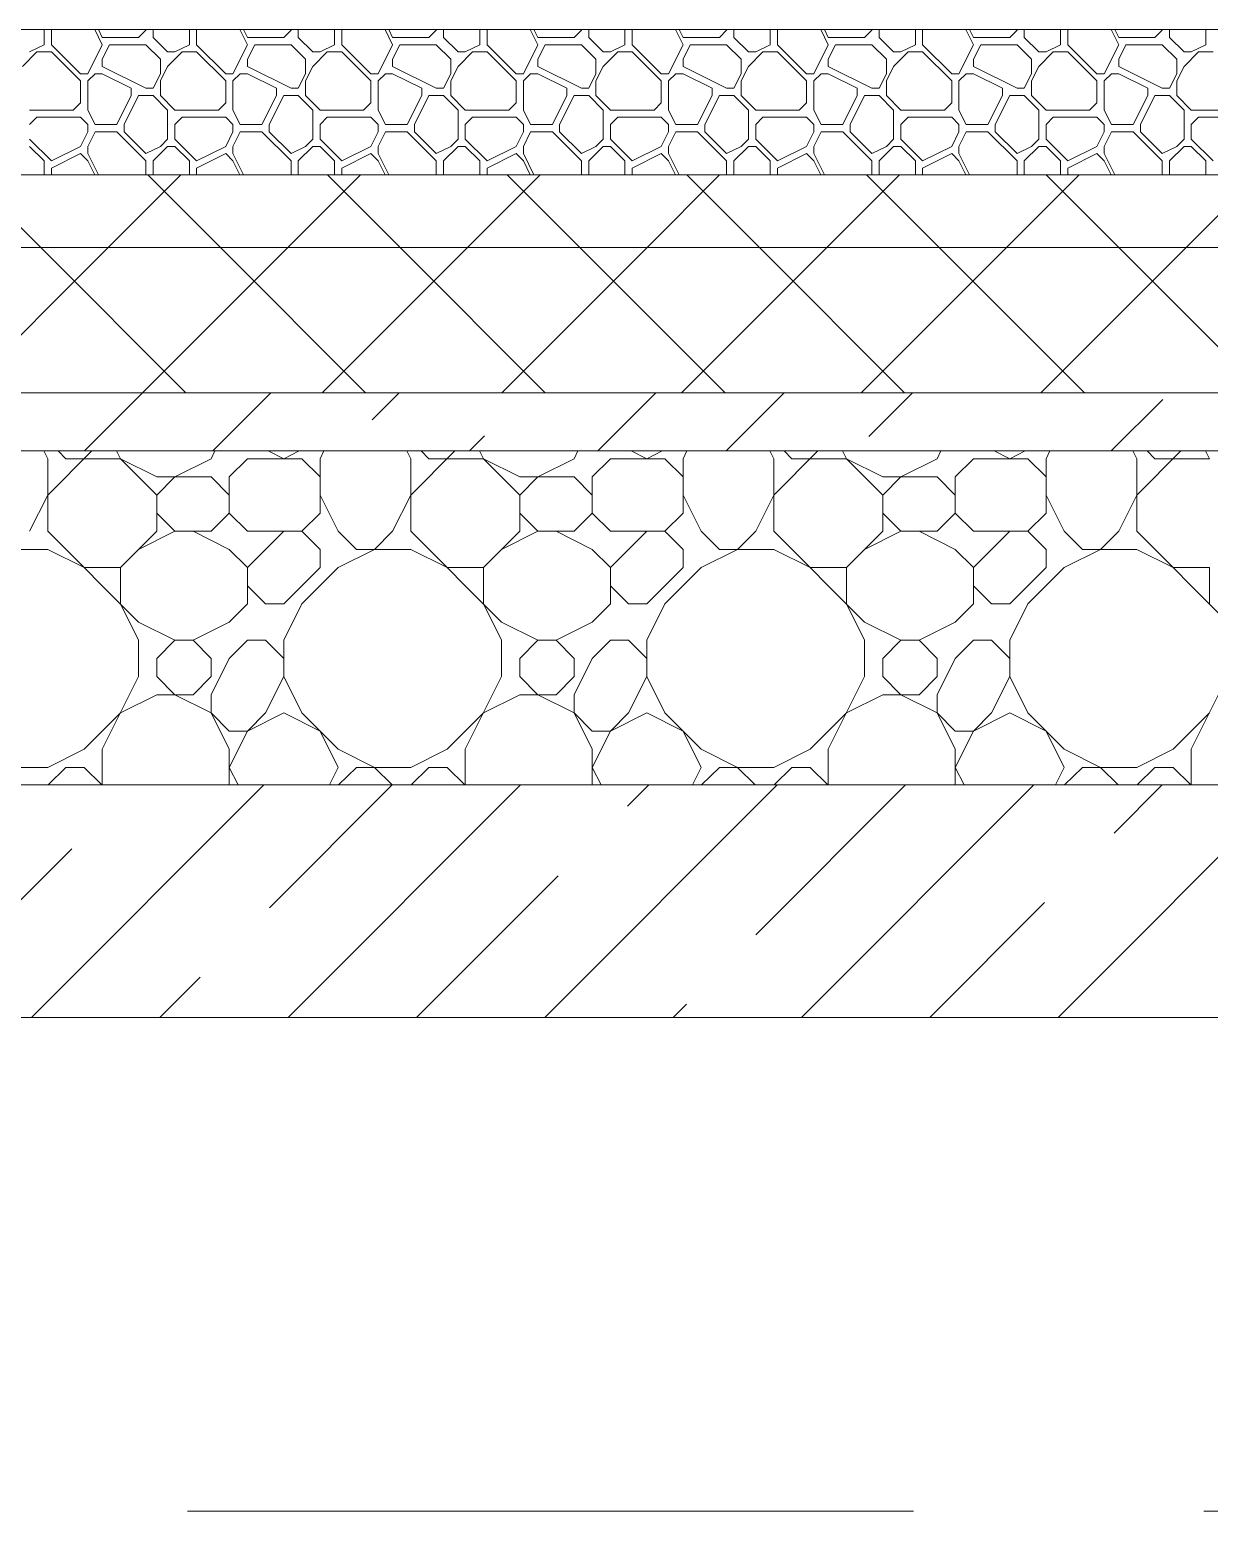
# Model space of a CAD drawing. Header units: millimetres. Extents: x 53645 to 137188, y 78097 to 135533.
# Drawn here: x 93110 to 93923, y 109260 to 110280 of the extents above; entities that cross this region are included whole.
import ezdxf

# ---------------------------------------------------------------- set-up
doc = ezdxf.new("R2010")
doc.units = ezdxf.units.MM
doc.linetypes.add('GOST2.303 4', pattern=[7, 5, -2, 0])
for name, color, linetype, lineweight in [('hatch', 7, 'Continuous', 5), ('mark', 174, 'Continuous', 15), ('Wall2', 5, 'Continuous', 5)]:
    doc.layers.add(name, color=color, linetype=linetype, lineweight=lineweight)

msp = doc.modelspace()

# ---------------------------------------------------------------- linework, layer by layer
at = {"layer": 'hatch', "color": 251, "ltscale": 100}
for points in [[(93120.2, 110269.6), (93120.2, 110280)], [(93125.2, 110269.6), (93125.2, 110280)], [(93160.2, 110269.6), (93155, 110280)], [(93160.2, 110274.6), (93157.5, 110280)], [(93160.2, 110274.6), (93185.2, 110274.6)], [(93185.2, 110274.6), (93190.2, 110279.6)], [(93190.2, 110279.6), (93190.2, 110280)], [(93195.2, 110274.6), (93195.2, 110280)], [(93205.2, 110264.6), (93195.2, 110274.6)], [(93220.2, 110269.6), (93220.2, 110280)], [(93225.2, 110269.6), (93225.2, 110280)], [(93260.2, 110269.6), (93255, 110280)], [(93260.2, 110274.6), (93257.5, 110280)], [(93260.2, 110274.6), (93285.2, 110274.6)], [(93285.2, 110274.6), (93290.2, 110279.6)], [(93290.2, 110279.6), (93290.2, 110280)], [(93295.2, 110274.6), (93295.2, 110280)], [(93305.2, 110264.6), (93295.2, 110274.6)], [(93320.2, 110269.6), (93320.2, 110280)], [(93325.2, 110269.6), (93325.2, 110280)], [(93360.2, 110269.6), (93355, 110280)], [(93360.2, 110274.6), (93357.5, 110280)], [(93360.2, 110274.6), (93385.2, 110274.6)], [(93385.2, 110274.6), (93390.2, 110279.6)], [(93390.2, 110279.6), (93390.2, 110280)], [(93395.2, 110274.6), (93395.2, 110280)], [(93405.2, 110264.6), (93395.2, 110274.6)], [(93420.2, 110269.6), (93420.2, 110280)], [(93425.2, 110269.6), (93425.2, 110280)], [(93460.2, 110269.6), (93455, 110280)], [(93460.2, 110274.6), (93457.5, 110280)], [(93460.2, 110274.6), (93485.2, 110274.6)], [(93485.2, 110274.6), (93490.2, 110279.6)], [(93490.2, 110279.6), (93490.2, 110280)], [(93495.2, 110274.6), (93495.2, 110280)], [(93505.2, 110264.6), (93495.2, 110274.6)], [(93520.2, 110269.6), (93520.2, 110280)], [(93525.2, 110269.6), (93525.2, 110280)], [(93560.2, 110269.6), (93555, 110280)], [(93560.2, 110274.6), (93557.5, 110280)], [(93560.2, 110274.6), (93585.2, 110274.6)], [(93585.2, 110274.6), (93590.2, 110279.6)], [(93590.2, 110279.6), (93590.2, 110280)], [(93595.2, 110274.6), (93595.2, 110280)], [(93605.2, 110264.6), (93595.2, 110274.6)], [(93620.2, 110269.6), (93620.2, 110280)], [(93625.2, 110269.6), (93625.2, 110280)], [(93660.2, 110269.6), (93655, 110280)], [(93660.2, 110274.6), (93657.5, 110280)], [(93660.2, 110274.6), (93685.2, 110274.6)], [(93685.2, 110274.6), (93690.2, 110279.6)], [(93690.2, 110279.6), (93690.2, 110280)], [(93695.2, 110274.6), (93695.2, 110280)], [(93705.2, 110264.6), (93695.2, 110274.6)], [(93720.2, 110269.6), (93720.2, 110280)], [(93725.2, 110269.6), (93725.2, 110280)], [(93760.2, 110269.6), (93755, 110280)], [(93760.2, 110274.6), (93757.5, 110280)], [(93760.2, 110274.6), (93785.2, 110274.6)], [(93785.2, 110274.6), (93790.2, 110279.6)], [(93790.2, 110279.6), (93790.2, 110280)], [(93795.2, 110274.6), (93795.2, 110280)], [(93805.2, 110264.6), (93795.2, 110274.6)], [(93820.2, 110269.6), (93820.2, 110280)], [(93825.2, 110269.6), (93825.2, 110280)], [(93860.2, 110269.6), (93855, 110280)], [(93860.2, 110274.6), (93857.5, 110280)], [(93860.2, 110274.6), (93885.2, 110274.6)], [(93885.2, 110274.6), (93890.2, 110279.6)], [(93890.2, 110279.6), (93890.2, 110280)], [(93895.2, 110274.6), (93895.2, 110280)], [(93905.2, 110264.6), (93895.2, 110274.6)], [(93920.2, 110269.6), (93920.2, 110280)], [(93105.2, 110254.6), (93115.2, 110264.6)], [(93110.2, 110264.6), (93120.2, 110269.6)], [(93115.2, 110264.6), (93125.2, 110264.6)], [(93145.2, 110249.6), (93125.2, 110269.6)], [(93145.2, 110244.6), (93125.2, 110264.6)], [(93150.2, 110249.6), (93160.2, 110269.6)], [(93160.2, 110259.6), (93165.2, 110269.6)], [(93165.2, 110269.6), (93190.2, 110269.6)], [(93200.2, 110259.6), (93190.2, 110269.6)], [(93205.2, 110264.6), (93210.2, 110264.6)], [(93205.2, 110254.6), (93215.2, 110264.6)], [(93210.2, 110264.6), (93220.2, 110269.6)], [(93215.2, 110264.6), (93225.2, 110264.6)], [(93245.2, 110249.6), (93225.2, 110269.6)], [(93245.2, 110244.6), (93225.2, 110264.6)], [(93250.2, 110249.6), (93260.2, 110269.6)], [(93260.2, 110259.6), (93265.2, 110269.6)], [(93265.2, 110269.6), (93290.2, 110269.6)], [(93300.2, 110259.6), (93290.2, 110269.6)], [(93305.2, 110264.6), (93310.2, 110264.6)], [(93305.2, 110254.6), (93315.2, 110264.6)], [(93310.2, 110264.6), (93320.2, 110269.6)], [(93315.2, 110264.6), (93325.2, 110264.6)], [(93345.2, 110249.6), (93325.2, 110269.6)], [(93345.2, 110244.6), (93325.2, 110264.6)], [(93350.2, 110249.6), (93360.2, 110269.6)], [(93360.2, 110259.6), (93365.2, 110269.6)], [(93365.2, 110269.6), (93390.2, 110269.6)], [(93400.2, 110259.6), (93390.2, 110269.6)], [(93405.2, 110264.6), (93410.2, 110264.6)], [(93405.2, 110254.6), (93415.2, 110264.6)], [(93410.2, 110264.6), (93420.2, 110269.6)], [(93415.2, 110264.6), (93425.2, 110264.6)], [(93445.2, 110249.6), (93425.2, 110269.6)], [(93445.2, 110244.6), (93425.2, 110264.6)], [(93450.2, 110249.6), (93460.2, 110269.6)], [(93460.2, 110259.6), (93465.2, 110269.6)], [(93465.2, 110269.6), (93490.2, 110269.6)], [(93500.2, 110259.6), (93490.2, 110269.6)], [(93505.2, 110264.6), (93510.2, 110264.6)], [(93505.2, 110254.6), (93515.2, 110264.6)], [(93510.2, 110264.6), (93520.2, 110269.6)], [(93515.2, 110264.6), (93525.2, 110264.6)], [(93545.2, 110249.6), (93525.2, 110269.6)], [(93545.2, 110244.6), (93525.2, 110264.6)], [(93550.2, 110249.6), (93560.2, 110269.6)], [(93560.2, 110259.6), (93565.2, 110269.6)], [(93565.2, 110269.6), (93590.2, 110269.6)], [(93600.2, 110259.6), (93590.2, 110269.6)], [(93605.2, 110264.6), (93610.2, 110264.6)], [(93605.2, 110254.6), (93615.2, 110264.6)], [(93610.2, 110264.6), (93620.2, 110269.6)], [(93615.2, 110264.6), (93625.2, 110264.6)], [(93645.2, 110249.6), (93625.2, 110269.6)], [(93645.2, 110244.6), (93625.2, 110264.6)], [(93650.2, 110249.6), (93660.2, 110269.6)], [(93660.2, 110259.6), (93665.2, 110269.6)], [(93665.2, 110269.6), (93690.2, 110269.6)], [(93700.2, 110259.6), (93690.2, 110269.6)], [(93705.2, 110264.6), (93710.2, 110264.6)], [(93705.2, 110254.6), (93715.2, 110264.6)], [(93710.2, 110264.6), (93720.2, 110269.6)], [(93715.2, 110264.6), (93725.2, 110264.6)], [(93745.2, 110249.6), (93725.2, 110269.6)], [(93745.2, 110244.6), (93725.2, 110264.6)], [(93750.2, 110249.6), (93760.2, 110269.6)], [(93760.2, 110259.6), (93765.2, 110269.6)], [(93765.2, 110269.6), (93790.2, 110269.6)], [(93800.2, 110259.6), (93790.2, 110269.6)], [(93805.2, 110264.6), (93810.2, 110264.6)], [(93805.2, 110254.6), (93815.2, 110264.6)], [(93810.2, 110264.6), (93820.2, 110269.6)], [(93815.2, 110264.6), (93825.2, 110264.6)], [(93845.2, 110249.6), (93825.2, 110269.6)], [(93845.2, 110244.6), (93825.2, 110264.6)], [(93850.2, 110249.6), (93860.2, 110269.6)], [(93860.2, 110259.6), (93865.2, 110269.6)], [(93865.2, 110269.6), (93890.2, 110269.6)], [(93900.2, 110259.6), (93890.2, 110269.6)], [(93905.2, 110264.6), (93910.2, 110264.6)], [(93905.2, 110254.6), (93915.2, 110264.6)], [(93910.2, 110264.6), (93920.2, 110269.6)], [(93915.2, 110264.6), (93925.2, 110264.6)], [(93160.2, 110254.6), (93160.2, 110259.6)], [(93190.2, 110239.6), (93160.2, 110254.6)], [(93200.2, 110249.6), (93200.2, 110259.6)], [(93200.2, 110244.6), (93205.2, 110254.6)], [(93260.2, 110254.6), (93260.2, 110259.6)], [(93290.2, 110239.6), (93260.2, 110254.6)], [(93300.2, 110249.6), (93300.2, 110259.6)], [(93300.2, 110244.6), (93305.2, 110254.6)], [(93360.2, 110254.6), (93360.2, 110259.6)], [(93390.2, 110239.6), (93360.2, 110254.6)], [(93400.2, 110249.6), (93400.2, 110259.6)], [(93400.2, 110244.6), (93405.2, 110254.6)], [(93460.2, 110254.6), (93460.2, 110259.6)], [(93490.2, 110239.6), (93460.2, 110254.6)], [(93500.2, 110249.6), (93500.2, 110259.6)], [(93500.2, 110244.6), (93505.2, 110254.6)], [(93560.2, 110254.6), (93560.2, 110259.6)], [(93590.2, 110239.6), (93560.2, 110254.6)], [(93600.2, 110249.6), (93600.2, 110259.6)], [(93600.2, 110244.6), (93605.2, 110254.6)], [(93660.2, 110254.6), (93660.2, 110259.6)], [(93690.2, 110239.6), (93660.2, 110254.6)], [(93700.2, 110249.6), (93700.2, 110259.6)], [(93700.2, 110244.6), (93705.2, 110254.6)], [(93760.2, 110254.6), (93760.2, 110259.6)], [(93790.2, 110239.6), (93760.2, 110254.6)], [(93800.2, 110249.6), (93800.2, 110259.6)], [(93800.2, 110244.6), (93805.2, 110254.6)], [(93860.2, 110254.6), (93860.2, 110259.6)], [(93890.2, 110239.6), (93860.2, 110254.6)], [(93900.2, 110249.6), (93900.2, 110259.6)], [(93900.2, 110244.6), (93905.2, 110254.6)], [(93145.2, 110249.6), (93150.2, 110249.6)], [(93145.2, 110229.6), (93145.2, 110244.6)], [(93150.2, 110244.6), (93155.2, 110249.6)], [(93150.2, 110224.6), (93150.2, 110244.6)], [(93155.2, 110249.6), (93160.2, 110249.6)], [(93180.2, 110239.6), (93160.2, 110249.6)], [(93195.2, 110239.6), (93200.2, 110249.6)], [(93195.2, 110239.6), (93200.2, 110249.6)], [(93200.2, 110234.6), (93200.2, 110244.6)], [(93245.2, 110249.6), (93250.2, 110249.6)], [(93245.2, 110229.6), (93245.2, 110244.6)], [(93250.2, 110244.6), (93255.2, 110249.6)], [(93250.2, 110224.6), (93250.2, 110244.6)], [(93255.2, 110249.6), (93260.2, 110249.6)], [(93280.2, 110239.6), (93260.2, 110249.6)], [(93295.2, 110239.6), (93300.2, 110249.6)], [(93295.2, 110239.6), (93300.2, 110249.6)], [(93300.2, 110234.6), (93300.2, 110244.6)], [(93345.2, 110249.6), (93350.2, 110249.6)], [(93345.2, 110229.6), (93345.2, 110244.6)], [(93350.2, 110244.6), (93355.2, 110249.6)], [(93350.2, 110224.6), (93350.2, 110244.6)], [(93355.2, 110249.6), (93360.2, 110249.6)], [(93380.2, 110239.6), (93360.2, 110249.6)], [(93395.2, 110239.6), (93400.2, 110249.6)], [(93395.2, 110239.6), (93400.2, 110249.6)], [(93400.2, 110234.6), (93400.2, 110244.6)], [(93445.2, 110249.6), (93450.2, 110249.6)], [(93445.2, 110229.6), (93445.2, 110244.6)], [(93450.2, 110244.6), (93455.2, 110249.6)], [(93450.2, 110224.6), (93450.2, 110244.6)], [(93455.2, 110249.6), (93460.2, 110249.6)], [(93480.2, 110239.6), (93460.2, 110249.6)], [(93495.2, 110239.6), (93500.2, 110249.6)], [(93495.2, 110239.6), (93500.2, 110249.6)], [(93500.2, 110234.6), (93500.2, 110244.6)], [(93545.2, 110249.6), (93550.2, 110249.6)], [(93545.2, 110229.6), (93545.2, 110244.6)], [(93550.2, 110244.6), (93555.2, 110249.6)], [(93550.2, 110224.6), (93550.2, 110244.6)], [(93555.2, 110249.6), (93560.2, 110249.6)], [(93580.2, 110239.6), (93560.2, 110249.6)], [(93595.2, 110239.6), (93600.2, 110249.6)], [(93595.2, 110239.6), (93600.2, 110249.6)], [(93600.2, 110234.6), (93600.2, 110244.6)], [(93645.2, 110249.6), (93650.2, 110249.6)], [(93645.2, 110229.6), (93645.2, 110244.6)], [(93650.2, 110244.6), (93655.2, 110249.6)], [(93650.2, 110224.6), (93650.2, 110244.6)], [(93655.2, 110249.6), (93660.2, 110249.6)], [(93680.2, 110239.6), (93660.2, 110249.6)], [(93695.2, 110239.6), (93700.2, 110249.6)], [(93695.2, 110239.6), (93700.2, 110249.6)], [(93700.2, 110234.6), (93700.2, 110244.6)], [(93745.2, 110249.6), (93750.2, 110249.6)], [(93745.2, 110229.6), (93745.2, 110244.6)], [(93750.2, 110244.6), (93755.2, 110249.6)], [(93750.2, 110224.6), (93750.2, 110244.6)], [(93755.2, 110249.6), (93760.2, 110249.6)], [(93780.2, 110239.6), (93760.2, 110249.6)], [(93795.2, 110239.6), (93800.2, 110249.6)], [(93795.2, 110239.6), (93800.2, 110249.6)], [(93800.2, 110234.6), (93800.2, 110244.6)], [(93845.2, 110249.6), (93850.2, 110249.6)], [(93845.2, 110229.6), (93845.2, 110244.6)], [(93850.2, 110244.6), (93855.2, 110249.6)], [(93850.2, 110224.6), (93850.2, 110244.6)], [(93855.2, 110249.6), (93860.2, 110249.6)], [(93880.2, 110239.6), (93860.2, 110249.6)], [(93895.2, 110239.6), (93900.2, 110249.6)], [(93895.2, 110239.6), (93900.2, 110249.6)], [(93900.2, 110234.6), (93900.2, 110244.6)], [(93170.2, 110214.6), (93180.2, 110234.6)], [(93175.2, 110214.6), (93185.2, 110234.6)], [(93180.2, 110234.6), (93180.2, 110239.6)], [(93185.2, 110234.6), (93195.2, 110234.6)], [(93190.2, 110239.6), (93195.2, 110239.6)], [(93205.2, 110224.6), (93195.2, 110234.6)], [(93210.2, 110224.6), (93200.2, 110234.6)], [(93270.2, 110214.6), (93280.2, 110234.6)], [(93275.2, 110214.6), (93285.2, 110234.6)], [(93280.2, 110234.6), (93280.2, 110239.6)], [(93285.2, 110234.6), (93295.2, 110234.6)], [(93290.2, 110239.6), (93295.2, 110239.6)], [(93305.2, 110224.6), (93295.2, 110234.6)], [(93310.2, 110224.6), (93300.2, 110234.6)], [(93370.2, 110214.6), (93380.2, 110234.6)], [(93375.2, 110214.6), (93385.2, 110234.6)], [(93380.2, 110234.6), (93380.2, 110239.6)], [(93385.2, 110234.6), (93395.2, 110234.6)], [(93390.2, 110239.6), (93395.2, 110239.6)], [(93405.2, 110224.6), (93395.2, 110234.6)], [(93410.2, 110224.6), (93400.2, 110234.6)], [(93470.2, 110214.6), (93480.2, 110234.6)], [(93475.2, 110214.6), (93485.2, 110234.6)], [(93480.2, 110234.6), (93480.2, 110239.6)], [(93485.2, 110234.6), (93495.2, 110234.6)], [(93490.2, 110239.6), (93495.2, 110239.6)], [(93505.2, 110224.6), (93495.2, 110234.6)], [(93510.2, 110224.6), (93500.2, 110234.6)], [(93570.2, 110214.6), (93580.2, 110234.6)], [(93575.2, 110214.6), (93585.2, 110234.6)], [(93580.2, 110234.6), (93580.2, 110239.6)], [(93585.2, 110234.6), (93595.2, 110234.6)], [(93590.2, 110239.6), (93595.2, 110239.6)], [(93605.2, 110224.6), (93595.2, 110234.6)], [(93610.2, 110224.6), (93600.2, 110234.6)], [(93670.2, 110214.6), (93680.2, 110234.6)], [(93675.2, 110214.6), (93685.2, 110234.6)], [(93680.2, 110234.6), (93680.2, 110239.6)], [(93685.2, 110234.6), (93695.2, 110234.6)], [(93690.2, 110239.6), (93695.2, 110239.6)], [(93705.2, 110224.6), (93695.2, 110234.6)], [(93710.2, 110224.6), (93700.2, 110234.6)], [(93770.2, 110214.6), (93780.2, 110234.6)], [(93775.2, 110214.6), (93785.2, 110234.6)], [(93780.2, 110234.6), (93780.2, 110239.6)], [(93785.2, 110234.6), (93795.2, 110234.6)], [(93790.2, 110239.6), (93795.2, 110239.6)], [(93805.2, 110224.6), (93795.2, 110234.6)], [(93810.2, 110224.6), (93800.2, 110234.6)], [(93870.2, 110214.6), (93880.2, 110234.6)], [(93875.2, 110214.6), (93885.2, 110234.6)], [(93880.2, 110234.6), (93880.2, 110239.6)], [(93885.2, 110234.6), (93895.2, 110234.6)], [(93890.2, 110239.6), (93895.2, 110239.6)], [(93905.2, 110224.6), (93895.2, 110234.6)], [(93910.2, 110224.6), (93900.2, 110234.6)], [(93110.2, 110224.6), (93140.2, 110224.6)], [(93140.2, 110224.6), (93145.2, 110229.6)], [(93155.2, 110214.6), (93150.2, 110224.6)], [(93205.2, 110204.6), (93205.2, 110224.6)], [(93210.2, 110224.6), (93240.2, 110224.6)], [(93240.2, 110224.6), (93245.2, 110229.6)], [(93255.2, 110214.6), (93250.2, 110224.6)], [(93305.2, 110204.6), (93305.2, 110224.6)], [(93310.2, 110224.6), (93340.2, 110224.6)], [(93340.2, 110224.6), (93345.2, 110229.6)], [(93355.2, 110214.6), (93350.2, 110224.6)], [(93405.2, 110204.6), (93405.2, 110224.6)], [(93410.2, 110224.6), (93440.2, 110224.6)], [(93440.2, 110224.6), (93445.2, 110229.6)], [(93455.2, 110214.6), (93450.2, 110224.6)], [(93505.2, 110204.6), (93505.2, 110224.6)], [(93510.2, 110224.6), (93540.2, 110224.6)], [(93540.2, 110224.6), (93545.2, 110229.6)], [(93555.2, 110214.6), (93550.2, 110224.6)], [(93605.2, 110204.6), (93605.2, 110224.6)], [(93610.2, 110224.6), (93640.2, 110224.6)], [(93640.2, 110224.6), (93645.2, 110229.6)], [(93655.2, 110214.6), (93650.2, 110224.6)], [(93705.2, 110204.6), (93705.2, 110224.6)], [(93710.2, 110224.6), (93740.2, 110224.6)], [(93740.2, 110224.6), (93745.2, 110229.6)], [(93755.2, 110214.6), (93750.2, 110224.6)], [(93805.2, 110204.6), (93805.2, 110224.6)], [(93810.2, 110224.6), (93840.2, 110224.6)], [(93840.2, 110224.6), (93845.2, 110229.6)], [(93855.2, 110214.6), (93850.2, 110224.6)], [(93905.2, 110204.6), (93905.2, 110224.6)], [(93910.2, 110224.6), (93940.2, 110224.6)], [(93110.2, 110214.6), (93115.2, 110219.6)], [(93115.2, 110219.6), (93145.2, 110219.6)], [(93150.2, 110214.6), (93145.2, 110219.6)], [(93150.2, 110209.6), (93150.2, 110214.6)], [(93155.2, 110214.6), (93170.2, 110214.6)], [(93175.2, 110209.6), (93175.2, 110214.6)], [(93210.2, 110214.6), (93215.2, 110219.6)], [(93210.2, 110204.6), (93210.2, 110214.6)], [(93215.2, 110219.6), (93245.2, 110219.6)], [(93250.2, 110214.6), (93245.2, 110219.6)], [(93250.2, 110209.6), (93250.2, 110214.6)], [(93255.2, 110214.6), (93270.2, 110214.6)], [(93275.2, 110209.6), (93275.2, 110214.6)], [(93310.2, 110214.6), (93315.2, 110219.6)], [(93310.2, 110204.6), (93310.2, 110214.6)], [(93315.2, 110219.6), (93345.2, 110219.6)], [(93350.2, 110214.6), (93345.2, 110219.6)], [(93350.2, 110209.6), (93350.2, 110214.6)], [(93355.2, 110214.6), (93370.2, 110214.6)], [(93375.2, 110209.6), (93375.2, 110214.6)], [(93410.2, 110214.6), (93415.2, 110219.6)], [(93410.2, 110204.6), (93410.2, 110214.6)], [(93415.2, 110219.6), (93445.2, 110219.6)], [(93450.2, 110214.6), (93445.2, 110219.6)], [(93450.2, 110209.6), (93450.2, 110214.6)], [(93455.2, 110214.6), (93470.2, 110214.6)], [(93475.2, 110209.6), (93475.2, 110214.6)], [(93510.2, 110214.6), (93515.2, 110219.6)], [(93510.2, 110204.6), (93510.2, 110214.6)], [(93515.2, 110219.6), (93545.2, 110219.6)], [(93550.2, 110214.6), (93545.2, 110219.6)], [(93550.2, 110209.6), (93550.2, 110214.6)], [(93555.2, 110214.6), (93570.2, 110214.6)], [(93575.2, 110209.6), (93575.2, 110214.6)], [(93610.2, 110214.6), (93615.2, 110219.6)], [(93610.2, 110204.6), (93610.2, 110214.6)], [(93615.2, 110219.6), (93645.2, 110219.6)], [(93650.2, 110214.6), (93645.2, 110219.6)], [(93650.2, 110209.6), (93650.2, 110214.6)], [(93655.2, 110214.6), (93670.2, 110214.6)], [(93675.2, 110209.6), (93675.2, 110214.6)], [(93710.2, 110214.6), (93715.2, 110219.6)], [(93710.2, 110204.6), (93710.2, 110214.6)], [(93715.2, 110219.6), (93745.2, 110219.6)], [(93750.2, 110214.6), (93745.2, 110219.6)], [(93750.2, 110209.6), (93750.2, 110214.6)], [(93755.2, 110214.6), (93770.2, 110214.6)], [(93775.2, 110209.6), (93775.2, 110214.6)], [(93810.2, 110214.6), (93815.2, 110219.6)], [(93810.2, 110204.6), (93810.2, 110214.6)], [(93815.2, 110219.6), (93845.2, 110219.6)], [(93850.2, 110214.6), (93845.2, 110219.6)], [(93850.2, 110209.6), (93850.2, 110214.6)], [(93855.2, 110214.6), (93870.2, 110214.6)], [(93875.2, 110209.6), (93875.2, 110214.6)], [(93910.2, 110214.6), (93915.2, 110219.6)], [(93910.2, 110204.6), (93910.2, 110214.6)], [(93915.2, 110219.6), (93945.2, 110219.6)], [(93125.2, 110189.6), (93110.2, 110204.6)], [(93145.2, 110199.6), (93150.2, 110209.6)], [(93150.2, 110199.6), (93155.2, 110209.6)], [(93155.2, 110209.6), (93170.2, 110209.6)], [(93190.2, 110189.6), (93170.2, 110209.6)], [(93190.2, 110194.6), (93175.2, 110209.6)], [(93200.2, 110199.6), (93205.2, 110204.6)], [(93225.2, 110189.6), (93210.2, 110204.6)], [(93245.2, 110199.6), (93250.2, 110209.6)], [(93250.2, 110199.6), (93255.2, 110209.6)], [(93255.2, 110209.6), (93270.2, 110209.6)], [(93290.2, 110189.6), (93270.2, 110209.6)], [(93290.2, 110194.6), (93275.2, 110209.6)], [(93300.2, 110199.6), (93305.2, 110204.6)], [(93325.2, 110189.6), (93310.2, 110204.6)], [(93345.2, 110199.6), (93350.2, 110209.6)], [(93350.2, 110199.6), (93355.2, 110209.6)], [(93355.2, 110209.6), (93370.2, 110209.6)], [(93390.2, 110189.6), (93370.2, 110209.6)], [(93390.2, 110194.6), (93375.2, 110209.6)], [(93400.2, 110199.6), (93405.2, 110204.6)], [(93425.2, 110189.6), (93410.2, 110204.6)], [(93445.2, 110199.6), (93450.2, 110209.6)], [(93450.2, 110199.6), (93455.2, 110209.6)], [(93455.2, 110209.6), (93470.2, 110209.6)], [(93490.2, 110189.6), (93470.2, 110209.6)], [(93490.2, 110194.6), (93475.2, 110209.6)], [(93500.2, 110199.6), (93505.2, 110204.6)], [(93525.2, 110189.6), (93510.2, 110204.6)], [(93545.2, 110199.6), (93550.2, 110209.6)], [(93550.2, 110199.6), (93555.2, 110209.6)], [(93555.2, 110209.6), (93570.2, 110209.6)], [(93590.2, 110189.6), (93570.2, 110209.6)], [(93590.2, 110194.6), (93575.2, 110209.6)], [(93600.2, 110199.6), (93605.2, 110204.6)], [(93625.2, 110189.6), (93610.2, 110204.6)], [(93645.2, 110199.6), (93650.2, 110209.6)], [(93650.2, 110199.6), (93655.2, 110209.6)], [(93655.2, 110209.6), (93670.2, 110209.6)], [(93690.2, 110189.6), (93670.2, 110209.6)], [(93690.2, 110194.6), (93675.2, 110209.6)], [(93700.2, 110199.6), (93705.2, 110204.6)], [(93725.2, 110189.6), (93710.2, 110204.6)], [(93745.2, 110199.6), (93750.2, 110209.6)], [(93750.2, 110199.6), (93755.2, 110209.6)], [(93755.2, 110209.6), (93770.2, 110209.6)], [(93790.2, 110189.6), (93770.2, 110209.6)], [(93790.2, 110194.6), (93775.2, 110209.6)], [(93800.2, 110199.6), (93805.2, 110204.6)], [(93825.2, 110189.6), (93810.2, 110204.6)], [(93845.2, 110199.6), (93850.2, 110209.6)], [(93850.2, 110199.6), (93855.2, 110209.6)], [(93855.2, 110209.6), (93870.2, 110209.6)], [(93890.2, 110189.6), (93870.2, 110209.6)], [(93890.2, 110194.6), (93875.2, 110209.6)], [(93900.2, 110199.6), (93905.2, 110204.6)], [(93925.2, 110189.6), (93910.2, 110204.6)], [(93120.2, 110189.6), (93110.2, 110199.6)], [(93125.2, 110189.6), (93145.2, 110199.6)], [(93125.2, 110184.6), (93145.2, 110194.6)], [(93150.2, 110189.6), (93145.2, 110194.6)], [(93150.2, 110194.6), (93150.2, 110199.6)], [(93157.5, 110180), (93150.2, 110194.6)], [(93190.2, 110194.6), (93200.2, 110199.6)], [(93195.2, 110189.6), (93205.2, 110199.6)], [(93205.2, 110199.6), (93210.2, 110199.6)], [(93220.2, 110189.6), (93210.2, 110199.6)], [(93225.2, 110189.6), (93245.2, 110199.6)], [(93225.2, 110184.6), (93245.2, 110194.6)], [(93250.2, 110189.6), (93245.2, 110194.6)], [(93250.2, 110194.6), (93250.2, 110199.6)], [(93257.5, 110180), (93250.2, 110194.6)], [(93290.2, 110194.6), (93300.2, 110199.6)], [(93295.2, 110189.6), (93305.2, 110199.6)], [(93305.2, 110199.6), (93310.2, 110199.6)], [(93320.2, 110189.6), (93310.2, 110199.6)], [(93325.2, 110189.6), (93345.2, 110199.6)], [(93325.2, 110184.6), (93345.2, 110194.6)], [(93350.2, 110189.6), (93345.2, 110194.6)], [(93350.2, 110194.6), (93350.2, 110199.6)], [(93357.5, 110180), (93350.2, 110194.6)], [(93390.2, 110194.6), (93400.2, 110199.6)], [(93395.2, 110189.6), (93405.2, 110199.6)], [(93405.2, 110199.6), (93410.2, 110199.6)], [(93420.2, 110189.6), (93410.2, 110199.6)], [(93425.2, 110189.6), (93445.2, 110199.6)], [(93425.2, 110184.6), (93445.2, 110194.6)], [(93450.2, 110189.6), (93445.2, 110194.6)], [(93450.2, 110194.6), (93450.2, 110199.6)], [(93457.5, 110180), (93450.2, 110194.6)], [(93490.2, 110194.6), (93500.2, 110199.6)], [(93495.2, 110189.6), (93505.2, 110199.6)], [(93505.2, 110199.6), (93510.2, 110199.6)], [(93520.2, 110189.6), (93510.2, 110199.6)], [(93525.2, 110189.6), (93545.2, 110199.6)], [(93525.2, 110184.6), (93545.2, 110194.6)], [(93550.2, 110189.6), (93545.2, 110194.6)], [(93550.2, 110194.6), (93550.2, 110199.6)], [(93557.5, 110180), (93550.2, 110194.6)], [(93590.2, 110194.6), (93600.2, 110199.6)], [(93595.2, 110189.6), (93605.2, 110199.6)], [(93605.2, 110199.6), (93610.2, 110199.6)], [(93620.2, 110189.6), (93610.2, 110199.6)], [(93625.2, 110189.6), (93645.2, 110199.6)], [(93625.2, 110184.6), (93645.2, 110194.6)], [(93650.2, 110189.6), (93645.2, 110194.6)], [(93650.2, 110194.6), (93650.2, 110199.6)], [(93657.5, 110180), (93650.2, 110194.6)], [(93690.2, 110194.6), (93700.2, 110199.6)], [(93695.2, 110189.6), (93705.2, 110199.6)], [(93705.2, 110199.6), (93710.2, 110199.6)], [(93720.2, 110189.6), (93710.2, 110199.6)], [(93725.2, 110189.6), (93745.2, 110199.6)], [(93725.2, 110184.6), (93745.2, 110194.6)], [(93750.2, 110189.6), (93745.2, 110194.6)], [(93750.2, 110194.6), (93750.2, 110199.6)], [(93757.5, 110180), (93750.2, 110194.6)], [(93790.2, 110194.6), (93800.2, 110199.6)], [(93795.2, 110189.6), (93805.2, 110199.6)], [(93805.2, 110199.6), (93810.2, 110199.6)], [(93820.2, 110189.6), (93810.2, 110199.6)], [(93825.2, 110189.6), (93845.2, 110199.6)], [(93825.2, 110184.6), (93845.2, 110194.6)], [(93850.2, 110189.6), (93845.2, 110194.6)], [(93850.2, 110194.6), (93850.2, 110199.6)], [(93857.5, 110180), (93850.2, 110194.6)], [(93890.2, 110194.6), (93900.2, 110199.6)], [(93895.2, 110189.6), (93905.2, 110199.6)], [(93905.2, 110199.6), (93910.2, 110199.6)], [(93920.2, 110189.6), (93910.2, 110199.6)], [(93120.2, 110180), (93120.2, 110189.6)], [(93125.2, 110180), (93125.2, 110184.6)], [(93155, 110180), (93150.2, 110189.6)], [(93190.2, 110180), (93190.2, 110189.6)], [(93195.2, 110180), (93195.2, 110189.6)], [(93220.2, 110180), (93220.2, 110189.6)], [(93225.2, 110180), (93225.2, 110184.6)], [(93255, 110180), (93250.2, 110189.6)], [(93290.2, 110180), (93290.2, 110189.6)], [(93295.2, 110180), (93295.2, 110189.6)], [(93320.2, 110180), (93320.2, 110189.6)], [(93325.2, 110180), (93325.2, 110184.6)], [(93355, 110180), (93350.2, 110189.6)], [(93390.2, 110180), (93390.2, 110189.6)], [(93395.2, 110180), (93395.2, 110189.6)], [(93420.2, 110180), (93420.2, 110189.6)], [(93425.2, 110180), (93425.2, 110184.6)], [(93455, 110180), (93450.2, 110189.6)], [(93490.2, 110180), (93490.2, 110189.6)], [(93495.2, 110180), (93495.2, 110189.6)], [(93520.2, 110180), (93520.2, 110189.6)], [(93525.2, 110180), (93525.2, 110184.6)], [(93555, 110180), (93550.2, 110189.6)], [(93590.2, 110180), (93590.2, 110189.6)], [(93595.2, 110180), (93595.2, 110189.6)], [(93620.2, 110180), (93620.2, 110189.6)], [(93625.2, 110180), (93625.2, 110184.6)], [(93655, 110180), (93650.2, 110189.6)], [(93690.2, 110180), (93690.2, 110189.6)], [(93695.2, 110180), (93695.2, 110189.6)], [(93720.2, 110180), (93720.2, 110189.6)], [(93725.2, 110180), (93725.2, 110184.6)], [(93755, 110180), (93750.2, 110189.6)], [(93790.2, 110180), (93790.2, 110189.6)], [(93795.2, 110180), (93795.2, 110189.6)], [(93820.2, 110180), (93820.2, 110189.6)], [(93825.2, 110180), (93825.2, 110184.6)], [(93855, 110180), (93850.2, 110189.6)], [(93890.2, 110180), (93890.2, 110189.6)], [(93895.2, 110180), (93895.2, 110189.6)], [(93920.2, 110180), (93920.2, 110189.6)], [(100108.8, 110180), (91278.8, 110180)], [(91278.8, 110180), (100108.8, 110180)], [(100108.8, 110130), (91278.8, 110130)], [(91278.8, 110130), (100108.8, 110130)], [(100108.8, 110030), (91278.8, 110030)], [(91278.8, 110030), (100108.8, 110030)], [(100108.8, 109990), (91278.8, 109990)], [(91278.8, 109990), (100108.8, 109990)], [(91368.8, 109760), (100018.8, 109760)], [(96418.8, 109760), (91368.8, 109760)]]:
    msp.add_lwpolyline(points, dxfattribs=at)
at = {"layer": 'hatch', "color": 251, "lineweight": 5, "ltscale": 100}
for points in [[(93117.8, 110130), (93067.8, 110180)], [(93164.2, 110130), (93214.2, 110180)], [(93241.6, 110130), (93191.6, 110180)], [(93288, 110130), (93338, 110180)], [(93365.3, 110130), (93315.3, 110180)], [(93411.7, 110130), (93461.7, 110180)], [(93489.1, 110130), (93439.1, 110180)], [(93535.4, 110130), (93585.4, 110180)], [(93612.8, 110130), (93562.8, 110180)], [(93659.2, 110130), (93709.2, 110180)], [(93736.6, 110130), (93686.6, 110180)], [(93782.9, 110130), (93832.9, 110180)], [(93860.3, 110130), (93810.3, 110180)], [(93906.7, 110130), (93956.7, 110180)]]:
    msp.add_lwpolyline(points, dxfattribs=at)
at = {"layer": 'hatch', "color": 251, "lineweight": 9, "ltscale": 100}
for points in [[(93064.2, 110030), (93164.2, 110130)], [(93217.8, 110030), (93117.8, 110130)], [(93188, 110030), (93288, 110130)], [(93341.6, 110030), (93241.6, 110130)], [(93311.7, 110030), (93411.7, 110130)], [(93465.3, 110030), (93365.3, 110130)], [(93435.4, 110030), (93535.4, 110130)], [(93589.1, 110030), (93489.1, 110130)], [(93559.2, 110030), (93659.2, 110130)], [(93712.8, 110030), (93612.8, 110130)], [(93682.9, 110030), (93782.9, 110130)], [(93836.6, 110030), (93736.6, 110130)], [(93806.7, 110030), (93906.7, 110130)], [(93960.3, 110030), (93860.3, 110130)], [(93148, 109990), (93188, 110030)], [(93236.3, 109990), (93276.3, 110030)], [(93346.1, 110011.3), (93364.7, 110030)], [(93501.5, 109990), (93541.5, 110030)], [(93589.9, 109990), (93629.9, 110030)], [(93688.1, 109999.8), (93718.3, 110030)], [(93855.1, 109990), (93890.6, 110025.4)], [(93413.1, 109990), (93423.4, 110000.3)], [(93122.7, 109984.6), (93120, 109990)], [(93122.7, 109959.6), (93153, 109990)], [(93135.2, 109984.6), (93129.8, 109990)], [(93172.7, 109984.6), (93170, 109990)], [(93235.2, 109984.6), (93237.8, 109990)], [(93285.2, 109984.6), (93274.5, 109990)], [(93285.2, 109984.6), (93295.8, 109990)], [(93310.2, 109984.6), (93312.8, 109990)], [(93372.7, 109984.6), (93370, 109990)], [(93372.7, 109959.6), (93403, 109990)], [(93385.2, 109984.6), (93379.8, 109990)], [(93422.7, 109984.6), (93420, 109990)], [(93485.2, 109984.6), (93487.8, 109990)], [(93535.2, 109984.6), (93524.5, 109990)], [(93535.2, 109984.6), (93545.8, 109990)], [(93560.2, 109984.6), (93562.8, 109990)], [(93622.7, 109984.6), (93620, 109990)], [(93622.7, 109959.6), (93653, 109990)], [(93635.2, 109984.6), (93629.8, 109990)], [(93672.7, 109984.6), (93670, 109990)], [(93735.2, 109984.6), (93737.8, 109990)], [(93785.2, 109984.6), (93774.5, 109990)], [(93785.2, 109984.6), (93795.8, 109990)], [(93810.2, 109984.6), (93812.8, 109990)], [(93872.7, 109984.6), (93870, 109990)], [(93872.7, 109959.6), (93903, 109990)], [(93885.2, 109984.6), (93879.8, 109990)], [(93922.7, 109984.6), (93920, 109990)], [(93122.7, 109934.6), (93122.7, 109984.6)], [(93135.2, 109984.6), (93172.7, 109984.6)], [(93197.7, 109959.6), (93172.7, 109984.6)], [(93197.7, 109972.1), (93172.7, 109984.6)], [(93210.2, 109972.1), (93235.2, 109984.6)], [(93247.7, 109972.1), (93260.2, 109984.6)], [(93260.2, 109984.6), (93297.7, 109984.6)], [(93310.2, 109972.1), (93297.7, 109984.6)], [(93310.2, 109947.1), (93310.2, 109984.6)], [(93372.7, 109934.6), (93372.7, 109984.6)], [(93385.2, 109984.6), (93422.7, 109984.6)], [(93447.7, 109959.6), (93422.7, 109984.6)], [(93447.7, 109972.1), (93422.7, 109984.6)], [(93460.2, 109972.1), (93485.2, 109984.6)], [(93497.7, 109972.1), (93510.2, 109984.6)], [(93510.2, 109984.6), (93547.7, 109984.6)], [(93560.2, 109972.1), (93547.7, 109984.6)], [(93560.2, 109947.1), (93560.2, 109984.6)], [(93622.7, 109934.6), (93622.7, 109984.6)], [(93635.2, 109984.6), (93672.7, 109984.6)], [(93697.7, 109959.6), (93672.7, 109984.6)], [(93697.7, 109972.1), (93672.7, 109984.6)], [(93710.2, 109972.1), (93735.2, 109984.6)], [(93747.7, 109972.1), (93760.2, 109984.6)], [(93760.2, 109984.6), (93797.7, 109984.6)], [(93810.2, 109972.1), (93797.7, 109984.6)], [(93810.2, 109947.1), (93810.2, 109984.6)], [(93872.7, 109934.6), (93872.7, 109984.6)], [(93885.2, 109984.6), (93922.7, 109984.6)], [(93197.7, 109972.1), (93235.2, 109972.1)], [(93197.7, 109959.6), (93210.2, 109972.1)], [(93247.7, 109959.6), (93235.2, 109972.1)], [(93247.7, 109947.1), (93247.7, 109972.1)], [(93447.7, 109972.1), (93485.2, 109972.1)], [(93447.7, 109959.6), (93460.2, 109972.1)], [(93497.7, 109959.6), (93485.2, 109972.1)], [(93497.7, 109947.1), (93497.7, 109972.1)], [(93697.7, 109972.1), (93735.2, 109972.1)], [(93697.7, 109959.6), (93710.2, 109972.1)], [(93747.7, 109959.6), (93735.2, 109972.1)], [(93747.7, 109947.1), (93747.7, 109972.1)], [(93110.2, 109934.6), (93122.7, 109959.6)], [(93197.7, 109934.6), (93197.7, 109959.6)], [(93322.7, 109934.6), (93310.2, 109959.6)], [(93360.2, 109934.6), (93372.7, 109959.6)], [(93447.7, 109934.6), (93447.7, 109959.6)], [(93572.7, 109934.6), (93560.2, 109959.6)], [(93610.2, 109934.6), (93622.7, 109959.6)], [(93697.7, 109934.6), (93697.7, 109959.6)], [(93822.7, 109934.6), (93810.2, 109959.6)], [(93860.2, 109934.6), (93872.7, 109959.6)], [(93210.2, 109934.6), (93197.7, 109947.1)], [(93235.2, 109934.6), (93247.7, 109947.1)], [(93260.2, 109934.6), (93247.7, 109947.1)], [(93297.7, 109934.6), (93310.2, 109947.1)], [(93460.2, 109934.6), (93447.7, 109947.1)], [(93485.2, 109934.6), (93497.7, 109947.1)], [(93510.2, 109934.6), (93497.7, 109947.1)], [(93547.7, 109934.6), (93560.2, 109947.1)], [(93710.2, 109934.6), (93697.7, 109947.1)], [(93735.2, 109934.6), (93747.7, 109947.1)], [(93760.2, 109934.6), (93747.7, 109947.1)], [(93797.7, 109934.6), (93810.2, 109947.1)], [(93185.2, 109872.1), (93122.7, 109934.6)], [(93172.7, 109909.6), (93197.7, 109934.6)], [(93185.2, 109922.1), (93210.2, 109934.6)], [(93210.2, 109934.6), (93235.2, 109934.6)], [(93247.7, 109922.1), (93222.7, 109934.6)], [(93260.2, 109934.6), (93297.7, 109934.6)], [(93260.2, 109909.6), (93285.2, 109934.6)], [(93310.2, 109922.1), (93297.7, 109934.6)], [(93335.2, 109922.1), (93322.7, 109934.6)], [(93347.7, 109922.1), (93360.2, 109934.6)], [(93435.2, 109872.1), (93372.7, 109934.6)], [(93422.7, 109909.6), (93447.7, 109934.6)], [(93435.2, 109922.1), (93460.2, 109934.6)], [(93460.2, 109934.6), (93485.2, 109934.6)], [(93497.7, 109922.1), (93472.7, 109934.6)], [(93510.2, 109934.6), (93547.7, 109934.6)], [(93510.2, 109909.6), (93535.2, 109934.6)], [(93560.2, 109922.1), (93547.7, 109934.6)], [(93585.2, 109922.1), (93572.7, 109934.6)], [(93597.7, 109922.1), (93610.2, 109934.6)], [(93685.2, 109872.1), (93622.7, 109934.6)], [(93672.7, 109909.6), (93697.7, 109934.6)], [(93685.2, 109922.1), (93710.2, 109934.6)], [(93710.2, 109934.6), (93735.2, 109934.6)], [(93747.7, 109922.1), (93722.7, 109934.6)], [(93760.2, 109934.6), (93797.7, 109934.6)], [(93760.2, 109909.6), (93785.2, 109934.6)], [(93810.2, 109922.1), (93797.7, 109934.6)], [(93835.2, 109922.1), (93822.7, 109934.6)], [(93847.7, 109922.1), (93860.2, 109934.6)], [(93935.2, 109872.1), (93872.7, 109934.6)], [(93085.2, 109922.1), (93122.7, 109922.1)], [(93147.7, 109909.6), (93122.7, 109922.1)], [(93260.2, 109909.6), (93247.7, 109922.1)], [(93310.2, 109909.6), (93310.2, 109922.1)], [(93322.7, 109909.6), (93347.7, 109922.1)], [(93335.2, 109922.1), (93372.7, 109922.1)], [(93397.7, 109909.6), (93372.7, 109922.1)], [(93510.2, 109909.6), (93497.7, 109922.1)], [(93560.2, 109909.6), (93560.2, 109922.1)], [(93572.7, 109909.6), (93597.7, 109922.1)], [(93585.2, 109922.1), (93622.7, 109922.1)], [(93647.7, 109909.6), (93622.7, 109922.1)], [(93760.2, 109909.6), (93747.7, 109922.1)], [(93810.2, 109909.6), (93810.2, 109922.1)], [(93822.7, 109909.6), (93847.7, 109922.1)], [(93835.2, 109922.1), (93872.7, 109922.1)], [(93897.7, 109909.6), (93872.7, 109922.1)], [(93147.7, 109909.6), (93172.7, 109909.6)], [(93172.7, 109884.6), (93172.7, 109909.6)], [(93260.2, 109884.6), (93260.2, 109909.6)], [(93285.2, 109884.6), (93310.2, 109909.6)], [(93297.7, 109884.6), (93322.7, 109909.6)], [(93397.7, 109909.6), (93422.7, 109909.6)], [(93422.7, 109884.6), (93422.7, 109909.6)], [(93510.2, 109884.6), (93510.2, 109909.6)], [(93535.2, 109884.6), (93560.2, 109909.6)], [(93547.7, 109884.6), (93572.7, 109909.6)], [(93647.7, 109909.6), (93672.7, 109909.6)], [(93672.7, 109884.6), (93672.7, 109909.6)], [(93760.2, 109884.6), (93760.2, 109909.6)], [(93785.2, 109884.6), (93810.2, 109909.6)], [(93797.7, 109884.6), (93822.7, 109909.6)], [(93897.7, 109909.6), (93922.7, 109909.6)], [(93922.7, 109884.6), (93922.7, 109909.6)], [(93272.7, 109884.6), (93260.2, 109897.1)], [(93522.7, 109884.6), (93510.2, 109897.1)], [(93772.7, 109884.6), (93760.2, 109897.1)], [(93185.2, 109859.6), (93172.7, 109884.6)], [(93247.7, 109872.1), (93260.2, 109884.6)], [(93272.7, 109884.6), (93285.2, 109884.6)], [(93297.7, 109884.6), (93285.2, 109859.6)], [(93435.2, 109859.6), (93422.7, 109884.6)], [(93497.7, 109872.1), (93510.2, 109884.6)], [(93522.7, 109884.6), (93535.2, 109884.6)], [(93547.7, 109884.6), (93535.2, 109859.6)], [(93685.2, 109859.6), (93672.7, 109884.6)], [(93747.7, 109872.1), (93760.2, 109884.6)], [(93772.7, 109884.6), (93785.2, 109884.6)], [(93797.7, 109884.6), (93785.2, 109859.6)], [(93210.2, 109859.6), (93185.2, 109872.1)], [(93222.7, 109859.6), (93247.7, 109872.1)], [(93460.2, 109859.6), (93435.2, 109872.1)], [(93472.7, 109859.6), (93497.7, 109872.1)], [(93710.2, 109859.6), (93685.2, 109872.1)], [(93722.7, 109859.6), (93747.7, 109872.1)], [(93185.2, 109834.6), (93185.2, 109859.6)], [(93197.7, 109847.1), (93210.2, 109859.6)], [(93210.2, 109859.6), (93222.7, 109859.6)], [(93235.2, 109847.1), (93222.7, 109859.6)], [(93247.7, 109847.1), (93260.2, 109859.6)], [(93260.2, 109859.6), (93272.7, 109859.6)], [(93285.2, 109847.1), (93272.7, 109859.6)], [(93285.2, 109834.6), (93285.2, 109859.6)], [(93435.2, 109834.6), (93435.2, 109859.6)], [(93447.7, 109847.1), (93460.2, 109859.6)], [(93460.2, 109859.6), (93472.7, 109859.6)], [(93485.2, 109847.1), (93472.7, 109859.6)], [(93497.7, 109847.1), (93510.2, 109859.6)], [(93510.2, 109859.6), (93522.7, 109859.6)], [(93535.2, 109847.1), (93522.7, 109859.6)], [(93535.2, 109834.6), (93535.2, 109859.6)], [(93685.2, 109834.6), (93685.2, 109859.6)], [(93697.7, 109847.1), (93710.2, 109859.6)], [(93710.2, 109859.6), (93722.7, 109859.6)], [(93735.2, 109847.1), (93722.7, 109859.6)], [(93747.7, 109847.1), (93760.2, 109859.6)], [(93760.2, 109859.6), (93772.7, 109859.6)], [(93785.2, 109847.1), (93772.7, 109859.6)], [(93785.2, 109834.6), (93785.2, 109859.6)], [(93197.7, 109834.6), (93197.7, 109847.1)], [(93235.2, 109834.6), (93235.2, 109847.1)], [(93235.2, 109822.1), (93247.7, 109847.1)], [(93447.7, 109834.6), (93447.7, 109847.1)], [(93485.2, 109834.6), (93485.2, 109847.1)], [(93485.2, 109822.1), (93497.7, 109847.1)], [(93697.7, 109834.6), (93697.7, 109847.1)], [(93735.2, 109834.6), (93735.2, 109847.1)], [(93735.2, 109822.1), (93747.7, 109847.1)], [(93160.2, 109784.6), (93185.2, 109834.6)], [(93210.2, 109822.1), (93197.7, 109834.6)], [(93222.7, 109822.1), (93235.2, 109834.6)], [(93272.7, 109809.6), (93285.2, 109834.6)], [(93297.7, 109809.6), (93285.2, 109834.6)], [(93410.2, 109784.6), (93435.2, 109834.6)], [(93460.2, 109822.1), (93447.7, 109834.6)], [(93472.7, 109822.1), (93485.2, 109834.6)], [(93522.7, 109809.6), (93535.2, 109834.6)], [(93547.7, 109809.6), (93535.2, 109834.6)], [(93660.2, 109784.6), (93685.2, 109834.6)], [(93710.2, 109822.1), (93697.7, 109834.6)], [(93722.7, 109822.1), (93735.2, 109834.6)], [(93772.7, 109809.6), (93785.2, 109834.6)], [(93797.7, 109809.6), (93785.2, 109834.6)], [(93910.2, 109784.6), (93935.2, 109834.6)], [(93172.7, 109809.6), (93197.7, 109822.1)], [(93197.7, 109822.1), (93222.7, 109822.1)], [(93235.2, 109809.6), (93210.2, 109822.1)], [(93235.2, 109809.6), (93235.2, 109822.1)], [(93422.7, 109809.6), (93447.7, 109822.1)], [(93447.7, 109822.1), (93472.7, 109822.1)], [(93485.2, 109809.6), (93460.2, 109822.1)], [(93485.2, 109809.6), (93485.2, 109822.1)], [(93672.7, 109809.6), (93697.7, 109822.1)], [(93697.7, 109822.1), (93722.7, 109822.1)], [(93735.2, 109809.6), (93710.2, 109822.1)], [(93735.2, 109809.6), (93735.2, 109822.1)], [(93147.7, 109784.6), (93172.7, 109809.6)], [(93247.7, 109797.1), (93235.2, 109809.6)], [(93247.7, 109784.6), (93235.2, 109809.6)], [(93260.2, 109797.1), (93272.7, 109809.6)], [(93260.2, 109797.1), (93285.2, 109809.6)], [(93310.2, 109797.1), (93285.2, 109809.6)], [(93310.2, 109797.1), (93285.2, 109809.6)], [(93322.7, 109784.6), (93297.7, 109809.6)], [(93397.7, 109784.6), (93422.7, 109809.6)], [(93497.7, 109797.1), (93485.2, 109809.6)], [(93497.7, 109784.6), (93485.2, 109809.6)], [(93510.2, 109797.1), (93522.7, 109809.6)], [(93510.2, 109797.1), (93535.2, 109809.6)], [(93560.2, 109797.1), (93535.2, 109809.6)], [(93560.2, 109797.1), (93535.2, 109809.6)], [(93572.7, 109784.6), (93547.7, 109809.6)], [(93647.7, 109784.6), (93672.7, 109809.6)], [(93747.7, 109797.1), (93735.2, 109809.6)], [(93747.7, 109784.6), (93735.2, 109809.6)], [(93760.2, 109797.1), (93772.7, 109809.6)], [(93760.2, 109797.1), (93785.2, 109809.6)], [(93810.2, 109797.1), (93785.2, 109809.6)], [(93810.2, 109797.1), (93785.2, 109809.6)], [(93822.7, 109784.6), (93797.7, 109809.6)], [(93897.7, 109784.6), (93922.7, 109809.6)], [(93247.7, 109797.1), (93260.2, 109797.1)], [(93247.7, 109772.1), (93260.2, 109797.1)], [(93322.7, 109772.1), (93310.2, 109797.1)], [(93497.7, 109797.1), (93510.2, 109797.1)], [(93497.7, 109772.1), (93510.2, 109797.1)], [(93572.7, 109772.1), (93560.2, 109797.1)], [(93747.7, 109797.1), (93760.2, 109797.1)], [(93747.7, 109772.1), (93760.2, 109797.1)], [(93822.7, 109772.1), (93810.2, 109797.1)], [(93122.7, 109772.1), (93147.7, 109784.6)], [(93160.2, 109760), (93160.2, 109784.6)], [(93247.7, 109760), (93247.7, 109784.6)], [(93347.7, 109772.1), (93322.7, 109784.6)], [(93372.7, 109772.1), (93397.7, 109784.6)], [(93410.2, 109760), (93410.2, 109784.6)], [(93497.7, 109760), (93497.7, 109784.6)], [(93597.7, 109772.1), (93572.7, 109784.6)], [(93622.7, 109772.1), (93647.7, 109784.6)], [(93660.2, 109760), (93660.2, 109784.6)], [(93747.7, 109760), (93747.7, 109784.6)], [(93847.7, 109772.1), (93822.7, 109784.6)], [(93872.7, 109772.1), (93897.7, 109784.6)], [(93910.2, 109760), (93910.2, 109784.6)], [(93085.2, 109772.1), (93122.7, 109772.1)], [(93123, 109760), (93135.2, 109772.1)], [(93135.2, 109772.1), (93147.7, 109772.1)], [(93159.8, 109760), (93147.7, 109772.1)], [(93253.8, 109760), (93247.7, 109772.1)], [(93316.6, 109760), (93322.7, 109772.1)], [(93323, 109760), (93335.2, 109772.1)], [(93335.2, 109772.1), (93372.7, 109772.1)], [(93359.8, 109760), (93347.7, 109772.1)], [(93373, 109760), (93385.2, 109772.1)], [(93385.2, 109772.1), (93397.7, 109772.1)], [(93409.8, 109760), (93397.7, 109772.1)], [(93503.8, 109760), (93497.7, 109772.1)], [(93566.6, 109760), (93572.7, 109772.1)], [(93573, 109760), (93585.2, 109772.1)], [(93585.2, 109772.1), (93622.7, 109772.1)], [(93609.8, 109760), (93597.7, 109772.1)], [(93623, 109760), (93635.2, 109772.1)], [(93635.2, 109772.1), (93647.7, 109772.1)], [(93659.8, 109760), (93647.7, 109772.1)], [(93753.8, 109760), (93747.7, 109772.1)], [(93816.6, 109760), (93822.7, 109772.1)], [(93823, 109760), (93835.2, 109772.1)], [(93835.2, 109772.1), (93872.7, 109772.1)], [(93859.8, 109760), (93847.7, 109772.1)], [(93873, 109760), (93885.2, 109772.1)], [(93885.2, 109772.1), (93897.7, 109772.1)], [(93909.8, 109760), (93897.7, 109772.1)]]:
    msp.add_lwpolyline(points, dxfattribs=at)
at = {"layer": 'hatch', "color": 251, "lineweight": 0, "ltscale": 100}
for points in [[(93111.5, 109600), (93271.5, 109760)], [(93275.4, 109675.4), (93359.9, 109760)], [(93288.3, 109600), (93448.3, 109760)], [(93465.1, 109600), (93625.1, 109760)], [(93522, 109745.3), (93536.7, 109760)], [(93610.4, 109656.9), (93713.4, 109760)], [(93641.8, 109600), (93801.8, 109760)], [(93818.6, 109600), (93978.6, 109760)], [(93857, 109726.7), (93890.2, 109760)], [(93028.8, 109605.6), (93139.3, 109716.1)], [(93376.7, 109600), (93474.2, 109697.5)], [(93730.2, 109600), (93809.2, 109679)], [(93199.9, 109600), (93227.6, 109627.7)], [(93553.4, 109600), (93562.6, 109609.1)]]:
    msp.add_lwpolyline(points, dxfattribs=at)
at = {"layer": 'mark', "linetype": 'Continuous', "ltscale": 100}
msp.add_lwpolyline([(92610.6, 109760), (93831.7, 109760)], dxfattribs=at)
at = {"layer": 'Wall2', "lineweight": 20, "ltscale": 50}
msp.add_lwpolyline([(91278.8, 110280), (100108.8, 110280)], dxfattribs=at)
at = {"layer": 'Wall2', "ltscale": 50}
msp.add_lwpolyline([(95028.8, 109600), (91368.8, 109600)], dxfattribs=at)
at = {"layer": 'Wall2', "color": 4, "linetype": 'GOST2.303 4', "lineweight": 0, "ltscale": 100}
msp.add_lwpolyline([(100018.8, 109260), (91368.8, 109260)], dxfattribs=at)

doc.saveas('drawing.dxf')
